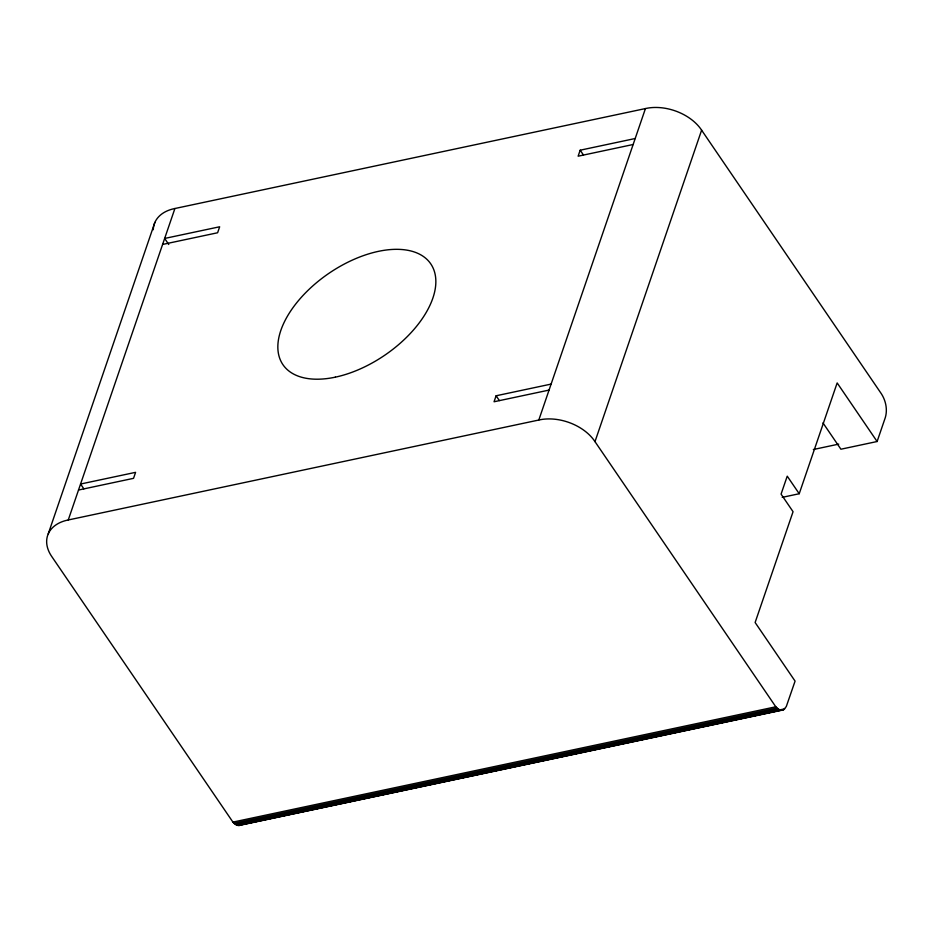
<?xml version="1.0" encoding="UTF-8"?>
<svg xmlns="http://www.w3.org/2000/svg" width="933" height="933" viewBox="0 0 933 933"><rect width="100%" height="100%" fill="white"/><g stroke="black" fill="none" stroke-linecap="round" stroke-linejoin="round"><path stroke-width="1.4" d="M48.236 533.874L154.878 222.416M782.216 497.347L799.219 493.732L787.23 476.157L781.073 494.128L793.062 511.704L755.124 622.509L795.079 681.113L786.286 706.561L783.79 709.593L240.854 824.9C237.973 826.626 234.708 824.387 232.923 822.101L52.05 556.954A41.88 28.025 18.9 0 1 68.261 519.973L174.903 208.514L645.449 108.566A41.88 28.025 18.9 0 1 701.616 130.177L881.428 393.866C885.837 400.747 887.668 409.645 885.312 417.564L877.113 441.519L840.913 449.216L822.976 422.906M551.111 384.093L496.099 395.779L494.047 401.761L549.059 390.087M635.198 138.516L580.174 150.201L578.122 156.196L633.145 144.51M68.261 519.973L538.808 420.025L645.449 108.566M783.79 709.593C780.221 711.587 776.594 708.17 774.787 705.325L594.986 441.636L701.616 130.177M799.219 493.732L837.158 382.927L877.113 441.519M240.854 824.9L241.799 824.154M162.599 244.446L217.611 232.76L219.663 226.777L164.651 238.451L168.756 244.481M78.524 490.023L133.536 478.337L135.588 472.343L80.576 484.029L83.842 488.834M813.343 449.519L838.732 444.12M232.923 822.101L775.859 706.782M234.055 823.326L776.991 708.019M235.221 824.305L778.157 708.987M236.411 825.005L779.335 709.686M559.578 756.663L562.424 756.057M665.031 734.271L667.876 733.665M770.483 711.867L773.329 711.261M780.455 709.756L784.723 708.847M237.577 825.413L780.513 710.106M238.72 825.542L782.752 710.048M580.174 150.201L583.463 155.018M496.099 395.779L499.377 400.584M153.292 229.751A41.88 28.025 18.9 0 1 174.903 208.514M538.808 420.025A41.88 28.025 18.9 0 1 594.986 441.636M335.32 377.165A89.451 49.554 -34.3 0 0 433.448 268.844A89.451 49.554 -34.3 0 0 301.791 296.799A89.451 49.554 -34.3 0 0 335.32 377.165"/></g></svg>
